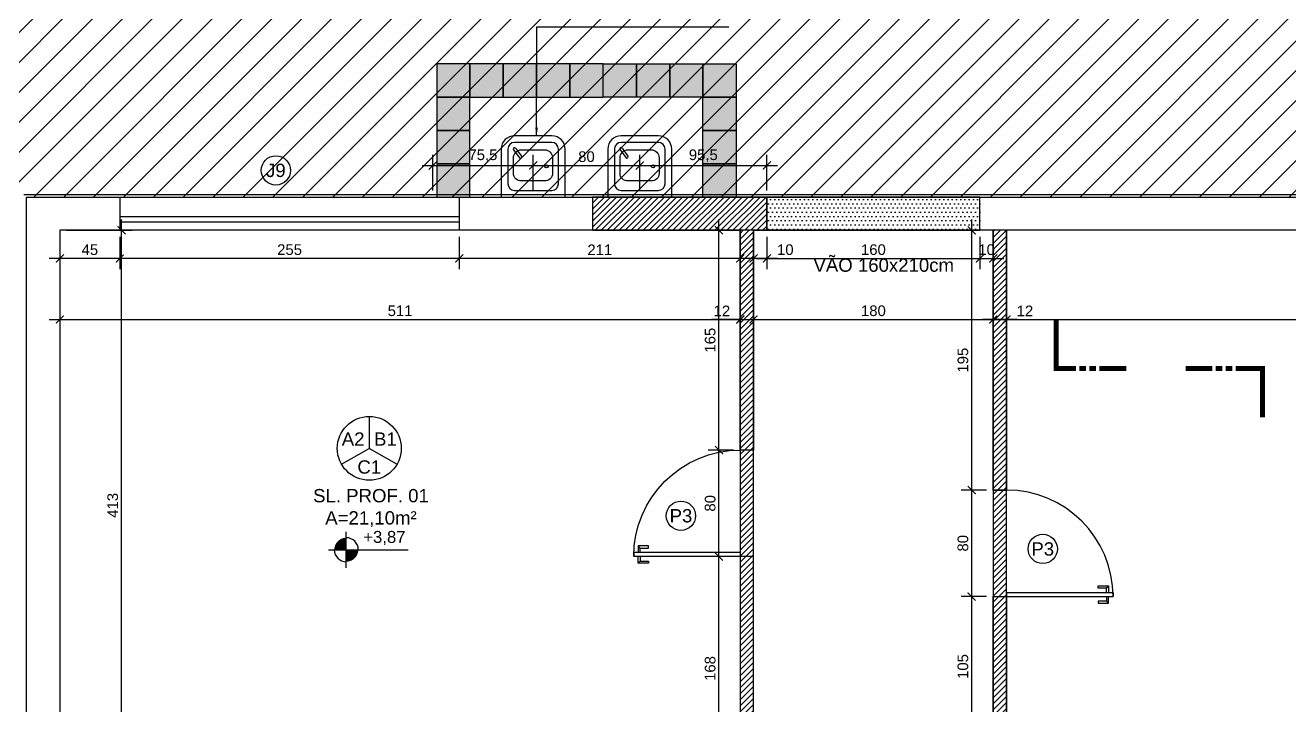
# Model space of a CAD drawing. Header units: millimetres. Extents: x 271 to 8721, y -7686 to -4716.
# Drawn here: x 5244 to 6194, y -5711 to -5200 of the extents above; entities that cross this region are included whole.
import ezdxf
from ezdxf.enums import TextEntityAlignment as Align

# ---------------------------------------------------------------- set-up
doc = ezdxf.new("R2010")
doc.units = ezdxf.units.MM
doc.linetypes.add('ACAD_ISO03W100', pattern=[30, 12, -18])
for name, color, linetype in [('construir', 10, 'Continuous'), ('CONSTRUIR - CARTONADO', 161, 'Continuous'), ('COTA', 8, 'Continuous'), ('demolir', 40, 'ACAD_ISO03W100'), ('Esquadrias', 4, 'Continuous'), ('GUARDA-CORPO - CORRIMÃO', 7, 'Continuous'), ('LAYOUT FIXO', 7, 'Continuous'), ('LEGENDA', 7, 'Continuous'), ('PAREDE', 5, 'Continuous'), ('PISO', 3, 'Continuous'), ('PISO02', 8, 'Continuous'), ('PODOTÁTIL INTERNO', 142, 'Continuous'), ('SOLEIRA', 8, 'Continuous'), ('Texto', 7, 'Continuous')]:
    doc.layers.add(name, color=color, linetype=linetype)
doc.styles.add('ARIAL', font='Arial.ttf')
doc.dimstyles.new('COTA 50', dxfattribs={"dimscale": 0.5, "dimtxt": 16, "dimasz": 12, "dimexe": 16, "dimexo": 10, "dimgap": 5, "dimtad": 1, "dimrnd": 0.5, "dimtxsty": 'ARIAL', "dimblk": 'ARCHTICK', "dimcen": 2.5, "dimdle": 16, "dimclrd": 8, "dimclre": 8, "dimclrt": 7, "dimadec": 0, "dimazin": 0, "dimtfac": 1, "dimtmove": 1, "dimatfit": 3, "dimfxl": 1, "dimarcsym": 0})
pattern_1 = [(45, (4705.7136, -6104.0926), (-2.245064, 2.245064), [])]

# ---------------------------------------------------------------- blocks, each defined once
blk = doc.blocks.new('PORTA 80')
for p, q in [((-6.43, 75.17), (-7.99, 76.65)), ((-3, 0), (-3, 80)), ((-3, 80), (0, 80)), ((0, 0), (0, 80)), ((3.43, 75.17), (5, 76.65)), ((-3, 0), (0, 0))]:
    blk.add_line(p, q)
for points in [[(-3, 75.17), (-6.43, 75.17), (-6.43, 68.82), (-7.99, 68.82), (-7.99, 76.65), (-3, 76.65)], [(0, 75.17), (3.43, 75.17), (3.43, 68.82), (5, 68.82), (5, 76.65), (0, 76.65)]]:
    blk.add_lwpolyline(points)
at = {"color": 8}
blk.add_arc((0, 0), 80, 90, 180, dxfattribs=at)
blk = doc.blocks.new('_ArchTick')
at = {"layer": 'Texto', "color": 0, "const_width": 0.15}
blk.add_lwpolyline([(-0.5, -0.5), (0.5, 0.5)], dxfattribs=at)
blk = doc.blocks.new('*D54')
at = {"layer": 'COTA', "color": 8, "lineweight": -2, "transparency": 16777216}
for p, q in [((5270.21, -5359.09), (5270.21, -5429.11)), ((5781.21, -5359.09), (5781.21, -5429.11)), ((5262.21, -5421.11), (5789.21, -5421.11))]:
    blk.add_line(p, q, dxfattribs=at)
at = {"layer": 'Defpoints', "color": 0, "lineweight": -3, "transparency": 16777216}
for p in [(5270.21, -5354.09), (5781.21, -5354.09), (5781.21, -5421.11)]:
    blk.add_point(p, dxfattribs=at)
at = {"layer": 'COTA', "color": 8, "lineweight": -2, "transparency": 16777216, "xscale": 6, "yscale": 6, "zscale": 6, "rotation": 180}
blk.add_blockref('_ArchTick', (5270.21, -5421.11), dxfattribs=at)
at = {"layer": 'COTA', "color": 8, "lineweight": -2, "transparency": 16777216, "xscale": 6, "yscale": 6, "zscale": 6}
blk.add_blockref('_ArchTick', (5781.21, -5421.11), dxfattribs=at)
at = {"layer": 'COTA', "color": 7, "lineweight": -2, "transparency": 16777216, "insert": (5525.71, -5414.53), "char_height": 8, "attachment_point": 5, "style": 'ARIAL'}
blk.add_mtext('511', dxfattribs=at)
blk = doc.blocks.new('*D55')
at = {"layer": 'COTA', "color": 8, "lineweight": -2, "transparency": 16777216}
for p, q in [((5781.21, -5359.09), (5781.21, -5429.11)), ((5791.21, -5359.09), (5791.21, -5429.11)), ((5781.21, -5421.11), (5759.59, -5421.11)), ((5773.21, -5421.11), (5799.21, -5421.11))]:
    blk.add_line(p, q, dxfattribs=at)
at = {"layer": 'Defpoints', "color": 0, "lineweight": -3, "transparency": 16777216}
for p in [(5781.21, -5354.09), (5791.21, -5354.09), (5791.21, -5421.11)]:
    blk.add_point(p, dxfattribs=at)
at = {"layer": 'COTA', "color": 8, "lineweight": -2, "transparency": 16777216, "xscale": 6, "yscale": 6, "zscale": 6, "rotation": 180}
blk.add_blockref('_ArchTick', (5781.21, -5421.11), dxfattribs=at)
at = {"layer": 'COTA', "color": 8, "lineweight": -2, "transparency": 16777216, "xscale": 6, "yscale": 6, "zscale": 6}
blk.add_blockref('_ArchTick', (5791.21, -5421.11), dxfattribs=at)
at = {"layer": 'COTA', "color": 7, "lineweight": -2, "transparency": 16777216, "insert": (5767.4, -5414.6), "char_height": 8, "attachment_point": 5, "style": 'ARIAL'}
blk.add_mtext('12', dxfattribs=at)
blk = doc.blocks.new('*D56')
at = {"layer": 'COTA', "color": 8, "lineweight": -2, "transparency": 16777216}
for p, q in [((5791.21, -5359.09), (5791.21, -5429.11)), ((5971.21, -5359.09), (5971.21, -5429.11)), ((5783.21, -5421.11), (5979.21, -5421.11))]:
    blk.add_line(p, q, dxfattribs=at)
at = {"layer": 'Defpoints', "color": 0, "lineweight": -3, "transparency": 16777216}
for p in [(5791.21, -5354.09), (5971.21, -5354.09), (5971.21, -5421.11)]:
    blk.add_point(p, dxfattribs=at)
at = {"layer": 'COTA', "color": 8, "lineweight": -2, "transparency": 16777216, "xscale": 6, "yscale": 6, "zscale": 6, "rotation": 180}
blk.add_blockref('_ArchTick', (5791.21, -5421.11), dxfattribs=at)
at = {"layer": 'COTA', "color": 8, "lineweight": -2, "transparency": 16777216, "xscale": 6, "yscale": 6, "zscale": 6}
blk.add_blockref('_ArchTick', (5971.21, -5421.11), dxfattribs=at)
at = {"layer": 'COTA', "color": 7, "lineweight": -2, "transparency": 16777216, "insert": (5881.21, -5414.53), "char_height": 8, "attachment_point": 5, "style": 'ARIAL'}
blk.add_mtext('180', dxfattribs=at)
blk = doc.blocks.new('*D57')
at = {"layer": 'COTA', "color": 8, "lineweight": -2, "transparency": 16777216}
for p, q in [((5981.21, -5359.09), (5981.21, -5429.11)), ((7031.21, -5359.09), (7031.21, -5429.11)), ((5973.21, -5421.11), (7039.21, -5421.11))]:
    blk.add_line(p, q, dxfattribs=at)
at = {"layer": 'Defpoints', "color": 0, "lineweight": -3, "transparency": 16777216}
for p in [(5981.21, -5354.09), (7031.21, -5354.09), (7031.21, -5421.11)]:
    blk.add_point(p, dxfattribs=at)
at = {"layer": 'COTA', "color": 8, "lineweight": -2, "transparency": 16777216, "xscale": 6, "yscale": 6, "zscale": 6, "rotation": 180}
blk.add_blockref('_ArchTick', (5981.21, -5421.11), dxfattribs=at)
at = {"layer": 'COTA', "color": 8, "lineweight": -2, "transparency": 16777216, "xscale": 6, "yscale": 6, "zscale": 6}
blk.add_blockref('_ArchTick', (7031.21, -5421.11), dxfattribs=at)
at = {"layer": 'COTA', "color": 7, "lineweight": -2, "transparency": 16777216, "insert": (6506.21, -5414.53), "char_height": 8, "attachment_point": 5, "style": 'ARIAL'}
blk.add_mtext('1050', dxfattribs=at)
blk = doc.blocks.new('*D58')
at = {"layer": 'COTA', "color": 8, "lineweight": -2, "transparency": 16777216}
for p, q in [((5791.21, -5359.09), (5791.21, -5429.11)), ((5971.21, -5359.09), (5971.21, -5429.11)), ((5783.21, -5421.11), (5979.21, -5421.11))]:
    blk.add_line(p, q, dxfattribs=at)
at = {"layer": 'Defpoints', "color": 0, "lineweight": -3, "transparency": 16777216}
for p in [(5791.21, -5354.09), (5971.21, -5354.09), (5971.21, -5421.11)]:
    blk.add_point(p, dxfattribs=at)
at = {"layer": 'COTA', "color": 8, "lineweight": -2, "transparency": 16777216, "xscale": 6, "yscale": 6, "zscale": 6, "rotation": 180}
blk.add_blockref('_ArchTick', (5791.21, -5421.11), dxfattribs=at)
at = {"layer": 'COTA', "color": 8, "lineweight": -2, "transparency": 16777216, "xscale": 6, "yscale": 6, "zscale": 6}
blk.add_blockref('_ArchTick', (5971.21, -5421.11), dxfattribs=at)
at = {"layer": 'COTA', "color": 7, "lineweight": -2, "transparency": 16777216, "insert": (5881.21, -5414.53), "char_height": 8, "attachment_point": 5, "style": 'ARIAL'}
blk.add_mtext('180', dxfattribs=at)
blk = doc.blocks.new('IND.ESQ.')
at = {"layer": 'Texto'}
blk.add_circle((0, 0), 5.5, dxfattribs=at)
at = {"layer": 'Texto', "style": 'ARIAL'}
blk.add_attdef('PP', text='', height=5, dxfattribs=at).set_placement((0, 0), align=Align.MIDDLE_CENTER)
blk = doc.blocks.new('A$C1DFB60F3')
at = {"layer": 'Texto', "color": 0, "linetype": 'ByBlock'}
for p, q in [((0, -13.5), (0, 13.5)), ((-13.5, 0), (46.5, 0))]:
    blk.add_line(p, q, dxfattribs=at)
at = {"layer": 'Texto', "color": 0, "linetype": 'ByBlock', "const_width": 9}
for points in [[(-4.5, 0, -0.414214), (0, 4.5, -0.618034)], [(0, -4.5, 0.414214), (4.5, 0, 0.618034)]]:
    blk.add_lwpolyline(points, format="xyb", dxfattribs=at)
at = {"layer": 'Texto', "color": 0, "linetype": 'ByBlock'}
for start, end in [(0, 90), (180, 270)]:
    blk.add_arc((0, 0), 9, start, end, dxfattribs=at)
at = {"layer": 'Texto', "color": 0, "linetype": 'ByBlock', "style": 'ARIAL'}
blk.add_attdef('0,00', (12.7, 5.1), '', height=9, dxfattribs=at)
blk = doc.blocks.new('PIZZA')
at = {"layer": 'Texto'}
for points in [[(0, 12), (0, 0)], [(-10.39, -6), (0, 0)], [(10.39, -6), (0, 0)]]:
    blk.add_lwpolyline(points, dxfattribs=at)
blk.add_circle((0, 0), 12, dxfattribs=at)
at = {"layer": 'Texto', "style": 'ARIAL'}
for tag, p in [('A1', (-6.06, 3.5)), ('B1', (6.06, 3.5)), ('C1', (0, -7))]:
    blk.add_attdef(tag, text='', height=5, dxfattribs=at).set_placement(p, align=Align.MIDDLE_CENTER)
blk = doc.blocks.new('*D146')
at = {"layer": 'COTA', "color": 8, "lineweight": -2, "transparency": 16777216}
for p, q in [((5955.04, -5742.09), (5955.04, -5621.09)), ((5966.21, -5629.09), (5947.04, -5629.09)), ((5966.21, -5734.09), (5947.04, -5734.09))]:
    blk.add_line(p, q, dxfattribs=at)
at = {"layer": 'Defpoints', "color": 0, "lineweight": -3, "transparency": 16777216}
for p in [(5955.04, -5629.09), (5971.21, -5629.09), (5971.21, -5734.09)]:
    blk.add_point(p, dxfattribs=at)
at = {"layer": 'COTA', "color": 8, "lineweight": -2, "transparency": 16777216, "xscale": 6, "yscale": 6, "zscale": 6}
for p, rotation in [((5955.04, -5629.09), 90), ((5955.04, -5734.09), 270)]:
    blk.add_blockref('_ArchTick', p, dxfattribs=dict(at, rotation=rotation))
at = {"layer": 'COTA', "color": 7, "lineweight": -2, "transparency": 16777216, "insert": (5948.46, -5681.59), "char_height": 8, "attachment_point": 5, "rotation": 90, "style": 'ARIAL'}
blk.add_mtext('105', dxfattribs=at)
blk = doc.blocks.new('*D147')
at = {"layer": 'COTA', "color": 8, "lineweight": -2, "transparency": 16777216}
for p, q in [((5955.04, -5637.09), (5955.04, -5541.09)), ((5966.21, -5549.09), (5947.04, -5549.09)), ((5966.21, -5629.09), (5947.04, -5629.09))]:
    blk.add_line(p, q, dxfattribs=at)
at = {"layer": 'Defpoints', "color": 0, "lineweight": -3, "transparency": 16777216}
for p in [(5955.04, -5549.09), (5971.21, -5549.09), (5971.21, -5629.09)]:
    blk.add_point(p, dxfattribs=at)
at = {"layer": 'COTA', "color": 8, "lineweight": -2, "transparency": 16777216, "xscale": 6, "yscale": 6, "zscale": 6}
for p, rotation in [((5955.04, -5549.09), 90), ((5955.04, -5629.09), 270)]:
    blk.add_blockref('_ArchTick', p, dxfattribs=dict(at, rotation=rotation))
at = {"layer": 'COTA', "color": 7, "lineweight": -2, "transparency": 16777216, "insert": (5948.46, -5589.09), "char_height": 8, "attachment_point": 5, "rotation": 90, "style": 'ARIAL'}
blk.add_mtext('80', dxfattribs=at)
blk = doc.blocks.new('*D148')
at = {"layer": 'COTA', "color": 8, "lineweight": -2, "transparency": 16777216}
for p, q in [((5955.04, -5557.09), (5955.04, -5346.09)), ((5966.21, -5354.09), (5947.04, -5354.09)), ((5966.21, -5549.09), (5947.04, -5549.09))]:
    blk.add_line(p, q, dxfattribs=at)
at = {"layer": 'Defpoints', "color": 0, "lineweight": -3, "transparency": 16777216}
for p in [(5955.04, -5354.09), (5971.21, -5354.09), (5971.21, -5549.09)]:
    blk.add_point(p, dxfattribs=at)
at = {"layer": 'COTA', "color": 8, "lineweight": -2, "transparency": 16777216, "xscale": 6, "yscale": 6, "zscale": 6}
for p, rotation in [((5955.04, -5354.09), 90), ((5955.04, -5549.09), 270)]:
    blk.add_blockref('_ArchTick', p, dxfattribs=dict(at, rotation=rotation))
at = {"layer": 'COTA', "color": 7, "lineweight": -2, "transparency": 16777216, "insert": (5948.46, -5451.59), "char_height": 8, "attachment_point": 5, "rotation": 90, "style": 'ARIAL'}
blk.add_mtext('195', dxfattribs=at)
blk = doc.blocks.new('*D152')
at = {"layer": 'COTA', "color": 8, "lineweight": -2, "transparency": 16777216}
for p, q in [((5791.21, -5359.09), (5791.21, -5383.24)), ((5801.21, -5359.09), (5801.21, -5383.24)), ((5809.21, -5375.24), (5783.21, -5375.24)), ((5801.21, -5375.24), (5822.89, -5375.24))]:
    blk.add_line(p, q, dxfattribs=at)
at = {"layer": 'Defpoints', "color": 0, "lineweight": -3, "transparency": 16777216}
for p in [(5791.21, -5354.09), (5801.21, -5354.09), (5791.21, -5375.24)]:
    blk.add_point(p, dxfattribs=at)
at = {"layer": 'COTA', "color": 8, "lineweight": -2, "transparency": 16777216, "xscale": 6, "yscale": 6, "zscale": 6, "rotation": 180}
blk.add_blockref('_ArchTick', (5791.21, -5375.24), dxfattribs=at)
at = {"layer": 'COTA', "color": 8, "lineweight": -2, "transparency": 16777216, "xscale": 6, "yscale": 6, "zscale": 6}
blk.add_blockref('_ArchTick', (5801.21, -5375.24), dxfattribs=at)
at = {"layer": 'COTA', "color": 7, "lineweight": -2, "transparency": 16777216, "insert": (5815.05, -5368.66), "char_height": 8, "attachment_point": 5, "style": 'ARIAL'}
blk.add_mtext('10', dxfattribs=at)
blk = doc.blocks.new('*D153')
at = {"layer": 'COTA', "color": 8, "lineweight": -2, "transparency": 16777216}
for p, q in [((5570.21, -5359.09), (5570.21, -5383.24)), ((5781.21, -5359.09), (5781.21, -5383.24)), ((5789.21, -5375.24), (5562.21, -5375.24))]:
    blk.add_line(p, q, dxfattribs=at)
at = {"layer": 'Defpoints', "color": 0, "lineweight": -3, "transparency": 16777216}
for p in [(5570.21, -5354.09), (5781.21, -5354.09), (5570.21, -5375.24)]:
    blk.add_point(p, dxfattribs=at)
at = {"layer": 'COTA', "color": 8, "lineweight": -2, "transparency": 16777216, "xscale": 6, "yscale": 6, "zscale": 6, "rotation": 180}
blk.add_blockref('_ArchTick', (5570.21, -5375.24), dxfattribs=at)
at = {"layer": 'COTA', "color": 8, "lineweight": -2, "transparency": 16777216, "xscale": 6, "yscale": 6, "zscale": 6}
blk.add_blockref('_ArchTick', (5781.21, -5375.24), dxfattribs=at)
at = {"layer": 'COTA', "color": 7, "lineweight": -2, "transparency": 16777216, "insert": (5675.71, -5368.73), "char_height": 8, "attachment_point": 5, "style": 'ARIAL'}
blk.add_mtext('211', dxfattribs=at)
blk = doc.blocks.new('*D154')
at = {"layer": 'COTA', "color": 8, "lineweight": -2, "transparency": 16777216}
for p, q in [((5315.21, -5359.09), (5315.21, -5383.24)), ((5570.21, -5359.09), (5570.21, -5383.24)), ((5578.21, -5375.24), (5307.21, -5375.24))]:
    blk.add_line(p, q, dxfattribs=at)
at = {"layer": 'Defpoints', "color": 0, "lineweight": -3, "transparency": 16777216}
for p in [(5315.21, -5354.09), (5570.21, -5354.09), (5315.21, -5375.24)]:
    blk.add_point(p, dxfattribs=at)
at = {"layer": 'COTA', "color": 8, "lineweight": -2, "transparency": 16777216, "xscale": 6, "yscale": 6, "zscale": 6, "rotation": 180}
blk.add_blockref('_ArchTick', (5315.21, -5375.24), dxfattribs=at)
at = {"layer": 'COTA', "color": 8, "lineweight": -2, "transparency": 16777216, "xscale": 6, "yscale": 6, "zscale": 6}
blk.add_blockref('_ArchTick', (5570.21, -5375.24), dxfattribs=at)
at = {"layer": 'COTA', "color": 7, "lineweight": -2, "transparency": 16777216, "insert": (5442.71, -5368.66), "char_height": 8, "attachment_point": 5, "style": 'ARIAL'}
blk.add_mtext('255', dxfattribs=at)
blk = doc.blocks.new('*D155')
at = {"layer": 'COTA', "color": 8, "lineweight": -2, "transparency": 16777216}
for p, q in [((5270.21, -5359.09), (5270.21, -5383.24)), ((5315.21, -5359.09), (5315.21, -5383.24)), ((5323.21, -5375.24), (5262.21, -5375.24))]:
    blk.add_line(p, q, dxfattribs=at)
at = {"layer": 'Defpoints', "color": 0, "lineweight": -3, "transparency": 16777216}
for p in [(5270.21, -5354.09), (5315.21, -5354.09), (5270.21, -5375.24)]:
    blk.add_point(p, dxfattribs=at)
at = {"layer": 'COTA', "color": 8, "lineweight": -2, "transparency": 16777216, "xscale": 6, "yscale": 6, "zscale": 6, "rotation": 180}
blk.add_blockref('_ArchTick', (5270.21, -5375.24), dxfattribs=at)
at = {"layer": 'COTA', "color": 8, "lineweight": -2, "transparency": 16777216, "xscale": 6, "yscale": 6, "zscale": 6}
blk.add_blockref('_ArchTick', (5315.21, -5375.24), dxfattribs=at)
at = {"layer": 'COTA', "color": 7, "lineweight": -2, "transparency": 16777216, "insert": (5292.71, -5368.67), "char_height": 8, "attachment_point": 5, "style": 'ARIAL'}
blk.add_mtext('45', dxfattribs=at)
blk = doc.blocks.new('*D194')
at = {"layer": 'COTA', "color": 8, "lineweight": -2, "transparency": 16777216}
for p, q in [((5981.21, -5399.1), (5981.21, -5429.11)), ((5971.21, -5416.11), (5971.21, -5413.11)), ((5989.21, -5421.11), (5963.21, -5421.11)), ((5981.21, -5421.11), (6002.84, -5421.11))]:
    blk.add_line(p, q, dxfattribs=at)
at = {"layer": 'Defpoints', "color": 0, "lineweight": -3, "transparency": 16777216}
for p in [(5981.21, -5394.1), (5971.21, -5421.11), (5971.21, -5421.11)]:
    blk.add_point(p, dxfattribs=at)
at = {"layer": 'COTA', "color": 8, "lineweight": -2, "transparency": 16777216, "xscale": 6, "yscale": 6, "zscale": 6, "rotation": 180}
blk.add_blockref('_ArchTick', (5971.21, -5421.11), dxfattribs=at)
at = {"layer": 'COTA', "color": 8, "lineweight": -2, "transparency": 16777216, "xscale": 6, "yscale": 6, "zscale": 6}
blk.add_blockref('_ArchTick', (5981.21, -5421.11), dxfattribs=at)
at = {"layer": 'COTA', "color": 7, "lineweight": -2, "transparency": 16777216, "insert": (5995.03, -5414.6), "char_height": 8, "attachment_point": 5, "style": 'ARIAL'}
blk.add_mtext('12', dxfattribs=at)
blk = doc.blocks.new('*D195')
at = {"layer": 'COTA', "color": 8, "lineweight": -2, "transparency": 16777216}
for p, q in [((5801.21, -5359.09), (5801.21, -5383.24)), ((5961.21, -5359.09), (5961.21, -5383.24)), ((5793.21, -5375.24), (5969.21, -5375.24))]:
    blk.add_line(p, q, dxfattribs=at)
at = {"layer": 'Defpoints', "color": 0, "lineweight": -3, "transparency": 16777216}
for p in [(5801.21, -5354.09), (5961.21, -5354.09), (5961.21, -5375.24)]:
    blk.add_point(p, dxfattribs=at)
at = {"layer": 'COTA', "color": 8, "lineweight": -2, "transparency": 16777216, "xscale": 6, "yscale": 6, "zscale": 6, "rotation": 180}
blk.add_blockref('_ArchTick', (5801.21, -5375.24), dxfattribs=at)
at = {"layer": 'COTA', "color": 8, "lineweight": -2, "transparency": 16777216, "xscale": 6, "yscale": 6, "zscale": 6}
blk.add_blockref('_ArchTick', (5961.21, -5375.24), dxfattribs=at)
at = {"layer": 'COTA', "color": 7, "lineweight": -2, "transparency": 16777216, "insert": (5881.21, -5368.66), "char_height": 8, "attachment_point": 5, "style": 'ARIAL'}
blk.add_mtext('160', dxfattribs=at)
blk = doc.blocks.new('*D196')
at = {"layer": 'COTA', "color": 8, "lineweight": -2, "transparency": 16777216}
for p, q in [((5961.21, -5359.09), (5961.21, -5383.24)), ((5971.21, -5359.09), (5971.21, -5383.24)), ((5953.21, -5375.24), (5979.21, -5375.24))]:
    blk.add_line(p, q, dxfattribs=at)
at = {"layer": 'Defpoints', "color": 0, "lineweight": -3, "transparency": 16777216}
for p in [(5961.21, -5354.09), (5971.21, -5354.09), (5971.21, -5375.24)]:
    blk.add_point(p, dxfattribs=at)
at = {"layer": 'COTA', "color": 8, "lineweight": -2, "transparency": 16777216, "xscale": 6, "yscale": 6, "zscale": 6, "rotation": 180}
blk.add_blockref('_ArchTick', (5961.21, -5375.24), dxfattribs=at)
at = {"layer": 'COTA', "color": 8, "lineweight": -2, "transparency": 16777216, "xscale": 6, "yscale": 6, "zscale": 6}
blk.add_blockref('_ArchTick', (5971.21, -5375.24), dxfattribs=at)
at = {"layer": 'COTA', "color": 7, "lineweight": -2, "transparency": 16777216, "insert": (5966.21, -5368.66), "char_height": 8, "attachment_point": 5, "style": 'ARIAL'}
blk.add_mtext('10', dxfattribs=at)
blk = doc.blocks.new('*D225')
at = {"layer": 'COTA', "color": 8, "lineweight": -2, "transparency": 16777216}
for p, q in [((5316.49, -5775.09), (5316.49, -5346.09)), ((5275.21, -5354.09), (5324.49, -5354.09)), ((5275.21, -5767.09), (5324.49, -5767.09))]:
    blk.add_line(p, q, dxfattribs=at)
at = {"layer": 'Defpoints', "color": 0, "lineweight": -3, "transparency": 16777216}
for p in [(5270.21, -5354.09), (5316.49, -5354.09), (5270.21, -5767.09)]:
    blk.add_point(p, dxfattribs=at)
at = {"layer": 'COTA', "color": 8, "lineweight": -2, "transparency": 16777216, "xscale": 6, "yscale": 6, "zscale": 6}
for p, rotation in [((5316.49, -5354.09), 90), ((5316.49, -5767.09), 270)]:
    blk.add_blockref('_ArchTick', p, dxfattribs=dict(at, rotation=rotation))
at = {"layer": 'COTA', "color": 7, "lineweight": -2, "transparency": 16777216, "insert": (5309.91, -5560.59), "char_height": 8, "attachment_point": 5, "rotation": 90, "style": 'ARIAL'}
blk.add_mtext('413', dxfattribs=at)
blk = doc.blocks.new('*D237')
at = {"layer": 'COTA', "color": 8, "lineweight": -2, "transparency": 16777216}
for p, q in [((5765.21, -5775.09), (5765.21, -5591.09)), ((5776.21, -5599.09), (5757.21, -5599.09)), ((5776.21, -5767.09), (5757.21, -5767.09))]:
    blk.add_line(p, q, dxfattribs=at)
at = {"layer": 'Defpoints', "color": 0, "lineweight": -3, "transparency": 16777216}
for p in [(5765.21, -5599.09), (5781.21, -5599.09), (5781.21, -5767.09)]:
    blk.add_point(p, dxfattribs=at)
at = {"layer": 'COTA', "color": 8, "lineweight": -2, "transparency": 16777216, "xscale": 6, "yscale": 6, "zscale": 6}
for p, rotation in [((5765.21, -5599.09), 90), ((5765.21, -5767.09), 270)]:
    blk.add_blockref('_ArchTick', p, dxfattribs=dict(at, rotation=rotation))
at = {"layer": 'COTA', "color": 7, "lineweight": -2, "transparency": 16777216, "insert": (5758.62, -5683.09), "char_height": 8, "attachment_point": 5, "rotation": 90, "style": 'ARIAL'}
blk.add_mtext('168', dxfattribs=at)
blk = doc.blocks.new('*D238')
at = {"layer": 'COTA', "color": 8, "lineweight": -2, "transparency": 16777216}
for p, q in [((5765.21, -5607.09), (5765.21, -5511.09)), ((5776.21, -5519.09), (5757.21, -5519.09)), ((5776.21, -5599.09), (5757.21, -5599.09))]:
    blk.add_line(p, q, dxfattribs=at)
at = {"layer": 'Defpoints', "color": 0, "lineweight": -3, "transparency": 16777216}
for p in [(5765.21, -5519.09), (5781.21, -5519.09), (5781.21, -5599.09)]:
    blk.add_point(p, dxfattribs=at)
at = {"layer": 'COTA', "color": 8, "lineweight": -2, "transparency": 16777216, "xscale": 6, "yscale": 6, "zscale": 6}
for p, rotation in [((5765.21, -5519.09), 90), ((5765.21, -5599.09), 270)]:
    blk.add_blockref('_ArchTick', p, dxfattribs=dict(at, rotation=rotation))
at = {"layer": 'COTA', "color": 7, "lineweight": -2, "transparency": 16777216, "insert": (5758.62, -5559.09), "char_height": 8, "attachment_point": 5, "rotation": 90, "style": 'ARIAL'}
blk.add_mtext('80', dxfattribs=at)
blk = doc.blocks.new('*D239')
at = {"layer": 'COTA', "color": 8, "lineweight": -2, "transparency": 16777216}
for p, q in [((5765.21, -5527.09), (5765.21, -5346.09)), ((5776.21, -5354.09), (5757.21, -5354.09)), ((5776.21, -5519.09), (5757.21, -5519.09))]:
    blk.add_line(p, q, dxfattribs=at)
at = {"layer": 'Defpoints', "color": 0, "lineweight": -3, "transparency": 16777216}
for p in [(5765.21, -5354.09), (5781.21, -5354.09), (5781.21, -5519.09)]:
    blk.add_point(p, dxfattribs=at)
at = {"layer": 'COTA', "color": 8, "lineweight": -2, "transparency": 16777216, "xscale": 6, "yscale": 6, "zscale": 6}
for p, rotation in [((5765.21, -5354.09), 90), ((5765.21, -5519.09), 270)]:
    blk.add_blockref('_ArchTick', p, dxfattribs=dict(at, rotation=rotation))
at = {"layer": 'COTA', "color": 7, "lineweight": -2, "transparency": 16777216, "insert": (5758.62, -5436.59), "char_height": 8, "attachment_point": 5, "rotation": 90, "style": 'ARIAL'}
blk.add_mtext('165', dxfattribs=at)
blk = doc.blocks.new('GW_PLANTA NIVEL 8-00$0$BEBEDOURO1_PL')
for p, q in [((0.132, 0.46), (-0.148, 0.46)), ((0.132, 0.41), (-0.148, 0.41)), ((-0.248, 0.36), (-0.248, 0)), ((-0.198, 0.36), (-0.198, 0.1)), ((-0.156, 0.354), (-0.1124, 0.2955)), ((-0.1399, 0.366), (-0.0963, 0.3074)), ((0.182, 0.1), (0.182, 0.36)), ((0.232, 0), (0.232, 0.36)), ((-0.148, 0.05), (0.132, 0.05)), ((-0.248, 0), (0.232, 0))]:
    blk.add_line(p, q)
blk.add_lwpolyline([(0.0773, 0.1208), (-0.0959, 0.1208, -0.427329), (-0.1562, 0.1774), (-0.1562, 0.2942, -0.414214), (-0.0962, 0.3542), (0.0775, 0.3542, -0.414214), (0.1375, 0.2942), (0.1375, 0.1774, -0.427329)], format="xyb", close=True)
blk.add_circle((0.092, 0.23), 0.0119)
for centre, radius, start, end in [((-0.148, 0.36), 0.1, 90, 180), ((-0.148, 0.36), 0.05, 90, 180), ((0.132, 0.36), 0.1, 0, 90), ((0.132, 0.36), 0.05, 0, 90), ((-0.148, 0.36), 0.01, 36.67478, 216.67478), ((-0.1044, 0.3014), 0.01, 216.67478, 36.67478), ((-0.148, 0.1), 0.05, 180, 270), ((0.132, 0.1), 0.05, 270, 0)]:
    blk.add_arc(centre, radius, start, end)
blk = doc.blocks.new('*D242')
at = {"layer": 'COTA', "color": 8, "lineweight": -2, "transparency": 16777216}
for p, q in [((5550.21, -5324.09), (5550.21, -5297.42)), ((5625.71, -5324.09), (5625.71, -5297.42)), ((5542.21, -5305.42), (5633.71, -5305.42))]:
    blk.add_line(p, q, dxfattribs=at)
at = {"layer": 'Defpoints', "color": 0, "lineweight": -3, "transparency": 16777216}
for p in [(5625.71, -5305.42), (5550.21, -5329.09), (5625.71, -5329.09)]:
    blk.add_point(p, dxfattribs=at)
at = {"layer": 'COTA', "color": 8, "lineweight": -2, "transparency": 16777216, "xscale": 6, "yscale": 6, "zscale": 6, "rotation": 180}
blk.add_blockref('_ArchTick', (5550.21, -5305.42), dxfattribs=at)
at = {"layer": 'COTA', "color": 8, "lineweight": -2, "transparency": 16777216, "xscale": 6, "yscale": 6, "zscale": 6}
blk.add_blockref('_ArchTick', (5625.71, -5305.42), dxfattribs=at)
at = {"layer": 'COTA', "color": 7, "lineweight": -2, "transparency": 16777216, "insert": (5587.96, -5298.13), "char_height": 8, "attachment_point": 5, "style": 'ARIAL'}
blk.add_mtext('75,5', dxfattribs=at)
blk = doc.blocks.new('*D243')
at = {"layer": 'COTA', "color": 8, "lineweight": -2, "transparency": 16777216}
for p, q in [((5625.71, -5324.09), (5625.71, -5297.42)), ((5705.71, -5324.09), (5705.71, -5297.42)), ((5617.71, -5305.42), (5713.71, -5305.42))]:
    blk.add_line(p, q, dxfattribs=at)
at = {"layer": 'Defpoints', "color": 0, "lineweight": -3, "transparency": 16777216}
for p in [(5705.71, -5305.42), (5625.71, -5329.09), (5705.71, -5329.09)]:
    blk.add_point(p, dxfattribs=at)
at = {"layer": 'COTA', "color": 8, "lineweight": -2, "transparency": 16777216, "xscale": 6, "yscale": 6, "zscale": 6, "rotation": 180}
blk.add_blockref('_ArchTick', (5625.71, -5305.42), dxfattribs=at)
at = {"layer": 'COTA', "color": 8, "lineweight": -2, "transparency": 16777216, "xscale": 6, "yscale": 6, "zscale": 6}
blk.add_blockref('_ArchTick', (5705.71, -5305.42), dxfattribs=at)
at = {"layer": 'COTA', "color": 7, "lineweight": -2, "transparency": 16777216, "insert": (5665.71, -5298.84), "char_height": 8, "attachment_point": 5, "style": 'ARIAL'}
blk.add_mtext('80', dxfattribs=at)
blk = doc.blocks.new('*D244')
at = {"layer": 'COTA', "color": 8, "lineweight": -2, "transparency": 16777216}
for p, q in [((5705.71, -5324.09), (5705.71, -5297.42)), ((5801.21, -5324.09), (5801.21, -5297.42)), ((5697.71, -5305.42), (5809.21, -5305.42))]:
    blk.add_line(p, q, dxfattribs=at)
at = {"layer": 'Defpoints', "color": 0, "lineweight": -3, "transparency": 16777216}
for p in [(5801.21, -5305.42), (5705.71, -5329.09), (5801.21, -5329.09)]:
    blk.add_point(p, dxfattribs=at)
at = {"layer": 'COTA', "color": 8, "lineweight": -2, "transparency": 16777216, "xscale": 6, "yscale": 6, "zscale": 6, "rotation": 180}
blk.add_blockref('_ArchTick', (5705.71, -5305.42), dxfattribs=at)
at = {"layer": 'COTA', "color": 8, "lineweight": -2, "transparency": 16777216, "xscale": 6, "yscale": 6, "zscale": 6}
blk.add_blockref('_ArchTick', (5801.21, -5305.42), dxfattribs=at)
at = {"layer": 'COTA', "color": 7, "lineweight": -2, "transparency": 16777216, "insert": (5753.46, -5298.12), "char_height": 8, "attachment_point": 5, "style": 'ARIAL'}
blk.add_mtext('95,5', dxfattribs=at)

msp = doc.modelspace()

# ---------------------------------------------------------------- hatches: boundary and pattern name
at = {"layer": 'construir'}
h = msp.add_hatch(dxfattribs=at)
h.set_pattern_fill('ANSI31', color=256, scale=5, angle=180, style=0)
h.set_pattern_definition([(-135, (30607.291, 19309.159), (11.22532, -11.22532), [])])
h.paths.add_polyline_path([(1758.214, -5094.093), (1758.214, -4919.093), (633.214, -4919.093), (633.214, -5329.093), (6731.214, -5329.093), (6731.214, -5339.093), (7056.214, -5339.093), (7056.214, -5094.093), (5665.714, -5094.093), (5665.714, -4864.093), (4380.714, -4864.093), (4380.714, -5094.093)])
h = msp.add_hatch(dxfattribs=at)
h.set_pattern_fill('ANSI31', color=256, style=0)
h.set_pattern_definition([(45, (7031.2136, -6990.0926), (-2.245064, 2.245064), [])])
h.paths.add_polyline_path([(5801.214, -5329.093), (5670.214, -5329.093), (5670.214, -5354.093), (5801.214, -5354.093)])
h.paths.add_polyline_path([(7056.214, -6156.593), (7031.214, -6156.593), (7031.214, -6204.093), (7056.214, -6204.093)])
h.paths.add_polyline_path([(7056.214, -6604.093), (7031.214, -6604.093), (7031.214, -6720.093), (7056.214, -6720.093)])
h.paths.add_polyline_path([(7056.214, -6990.093), (7031.214, -6990.093), (7031.214, -7081.093), (7056.214, -7081.093)])
h.paths.add_polyline_path([(7056.214, -6964.093), (7045.214, -6964.093), (7045.214, -6990.093), (7056.214, -6990.093)])
h.paths.add_polyline_path([(7045.214, -6964.093), (7042.214, -6964.093), (7042.214, -6990.093), (7045.214, -6990.093)])
h.paths.add_polyline_path([(7042.214, -6964.093), (7031.214, -6964.093), (7031.214, -6990.093), (7042.214, -6990.093)])
h.paths.add_polyline_path([(7056.214, -6720.093), (7045.214, -6720.093), (7045.214, -6844.093), (7056.214, -6844.093)])
h.paths.add_polyline_path([(7045.214, -6720.093), (7042.214, -6720.093), (7042.214, -6844.093), (7045.214, -6844.093)])
h.paths.add_polyline_path([(7042.214, -6720.093), (7031.214, -6720.093), (7031.214, -6844.093), (7042.214, -6844.093)])
h.paths.add_polyline_path([(7031.214, -5694.093), (7031.214, -5756.593), (7056.214, -5756.593), (7056.214, -5694.093)])
at = {"layer": 'CONSTRUIR - CARTONADO'}
h = msp.add_hatch(dxfattribs=at)
h.set_pattern_fill('ANSI31', color=256, style=0)
h.set_pattern_definition(pattern_1)
h.paths.add_polyline_path([(5801.214, -5329.093), (5670.214, -5329.093), (5670.214, -5354.093), (5801.214, -5354.093)], flags=17)
h.paths.add_polyline_path([(5791.214, -6611.093), (5791.214, -5354.093), (5801.214, -5354.093), (5801.214, -5329.093), (5670.214, -5329.093), (5670.214, -5354.093), (5781.214, -5354.093), (5781.214, -5767.093), (5270.214, -5767.093), (5270.214, -5777.093), (5781.214, -5777.093), (5781.214, -6189.093), (5270.214, -6189.093), (5270.214, -6199.093), (5781.214, -6199.093), (5781.214, -6589.093), (5781.214, -6593.593), (5781.214, -6611.093)])
h = msp.add_hatch(dxfattribs=at)
h.set_pattern_fill('ANSI31', color=256, style=0)
h.set_pattern_definition(pattern_1)
h.paths.add_polyline_path([(7056.214, -5694.093), (7031.214, -5694.093), (7031.214, -5756.593), (7056.214, -5756.593)], flags=17)
h.paths.add_polyline_path([(7056.214, -6156.593), (7031.214, -6156.593), (7031.214, -6204.093), (7056.214, -6204.093)], flags=17)
h.paths.add_polyline_path([(7056.214, -6604.093), (7031.214, -6604.093), (7031.214, -6720.093), (7056.214, -6720.093)], flags=17)
h.paths.add_polyline_path([(6176.214, -7066.093), (6096.214, -7066.093), (6096.214, -7081.093), (6176.214, -7081.093)], flags=0)
h.paths.add_polyline_path([(7031.214, -7066.093), (6526.214, -7066.093), (6526.214, -7081.093), (7031.214, -7081.093)], flags=17)
h.paths.add_polyline_path([(7056.214, -6990.093), (7045.214, -6987.893), (7045.214, -6990.093), (7042.214, -6990.093), (7042.214, -6987.293), (7031.214, -6985.093), (7031.214, -7066.093), (7031.214, -7081.093), (7056.214, -7081.093)], flags=17)
h.paths.add_polyline_path([(6416.214, -7081.093), (6426.214, -7081.093), (6426.214, -7066.093), (6291.214, -7066.093), (6291.214, -7080.805, -0.0008952), (6291.214, -7081.093), (6401.214, -7081.093), (6401.214, -7354.093), (6416.214, -7354.093)], flags=17)
h.paths.add_polyline_path([(6526.214, -7066.093), (6426.214, -7066.093), (6426.214, -7081.093), (6526.214, -7081.093)], flags=17)
h.paths.add_polyline_path([(6291.214, -7066.093), (6211.214, -7066.093), (6211.214, -7081.093), (6291.214, -7081.093)], flags=17)
h.paths.add_polyline_path([(6211.214, -7066.093), (6176.214, -7066.093), (6176.214, -7081.093), (6186.214, -7081.093), (6186.214, -7354.093), (6201.214, -7354.093), (6201.214, -7081.093), (6211.214, -7081.093)], flags=17)
h.paths.add_polyline_path([(6176.214, -7066.093), (6096.214, -7066.093), (6096.214, -7081.093), (6176.214, -7081.093)], flags=16)
h.paths.add_polyline_path([(6176.214, -7066.093), (5971.214, -7066.093), (5971.214, -7354.093), (5986.214, -7354.093), (5986.214, -7081.093), (6176.214, -7081.093)], flags=17)
h.paths.add_polyline_path([(6017.214, -7354.093), (5961.214, -7354.093), (5961.214, -7369.093), (6017.214, -7369.093)], flags=17)
h.paths.add_polyline_path([(6716.214, -6834.093), (6716.214, -6639.093), (7031.214, -6639.093), (7031.214, -6720.093), (7056.214, -6720.093), (7056.214, -6604.093), (7031.214, -6604.093), (7031.214, -6629.093), (5981.214, -6629.093), (5981.214, -6179.093), (7031.214, -6179.093), (7031.214, -6204.093), (7056.214, -6204.093), (7056.214, -6156.593), (7031.214, -6156.593), (7031.214, -6169.093), (6731.214, -6169.093), (6731.214, -6179.093), (6706.214, -6179.093), (6706.214, -6169.093), (5981.214, -6169.093), (5981.214, -5744.093), (6706.214, -5744.093), (6706.214, -5734.093), (6731.214, -5734.093), (6731.214, -5744.093), (7031.214, -5744.093), (7031.214, -5756.593), (7056.214, -5756.593), (7056.214, -5694.093), (7031.214, -5694.093), (7031.214, -5734.093), (5981.214, -5734.093), (5981.214, -5354.093), (5971.214, -5354.093), (5971.214, -6956.093), (6706.214, -6956.093), (6706.214, -7066.093), (5971.214, -7066.093), (5971.214, -7354.093), (5961.214, -7354.093), (5961.214, -7369.093), (6017.214, -7369.093), (6017.214, -7354.093), (5986.214, -7354.093), (5986.214, -7081.093), (6186.214, -7081.093), (6186.214, -7354.093), (6201.214, -7354.093), (6201.214, -7081.093), (6401.214, -7081.093), (6401.214, -7354.093), (6416.214, -7354.093), (6416.214, -7081.093), (7031.214, -7081.093), (7056.214, -7081.093), (7056.214, -6990.093), (7031.214, -6985.093), (7031.214, -7066.093), (6716.214, -7066.093), (6716.214, -6862.093), (6706.214, -6862.093), (6706.214, -6946.093), (6471.214, -6946.093), (6471.214, -6639.093), (6706.214, -6639.093), (6706.214, -6834.093)])
h.paths.add_polyline_path([(6226.214, -6639.093), (6461.214, -6639.093), (6461.214, -6946.093), (6226.214, -6946.093)], flags=16)
h.paths.add_polyline_path([(5981.214, -6639.093), (6216.214, -6639.093), (6216.214, -6946.093), (5981.214, -6946.093)], flags=16)
at = {"layer": 'demolir'}
h = msp.add_hatch(dxfattribs=at)
h.set_pattern_fill('DOTS', color=256, scale=2, style=0)
h.set_pattern_definition([(0, (5813.4602, -14189.2104), (1.5875, 3.175), [0, -3.175])])
h.paths.add_polyline_path([(5961.214, -5329.093), (5801.214, -5329.093), (5801.214, -5354.093), (5961.214, -5354.093)])
at = {"layer": 'PODOTÁTIL INTERNO'}
h = msp.add_hatch(dxfattribs=at)
h.set_pattern_fill('HEX', color=256, scale=0.5, angle=180, style=0, double=1)
h.set_pattern_definition([(180, (5778.2136, -5229.0926), (-1e-15, -2.74963), [1.5875, -3.175]), (-60, (5778.2136, -5229.0926), (2.38125, 1.374815), [1.5875, -3.175]), (-120, (5776.626, -5229.0926), (2.38125, -1.374815), [1.5875, -3.175])])
h.paths.add_polyline_path([(5578.214, -5229.093), (5553.214, -5229.093), (5553.214, -5254.093), (5578.214, -5254.093)])
h.paths.add_polyline_path([(5578.214, -5254.093), (5553.214, -5254.093), (5553.214, -5279.093), (5578.214, -5279.093)])
h.paths.add_polyline_path([(5578.214, -5279.093), (5553.214, -5279.093), (5553.214, -5304.093), (5578.214, -5304.093)])
h.paths.add_polyline_path([(5578.214, -5304.093), (5553.214, -5304.093), (5553.214, -5329.093), (5578.214, -5329.093)])
h.paths.add_polyline_path([(5678.214, -5229.093), (5703.214, -5229.093), (5703.214, -5254.093), (5678.214, -5254.093)])
h.paths.add_polyline_path([(5703.214, -5229.093), (5728.214, -5229.093), (5728.214, -5254.093), (5703.214, -5254.093)])
h.paths.add_polyline_path([(5728.214, -5229.093), (5753.214, -5229.093), (5753.214, -5254.093), (5728.214, -5254.093)])
h.paths.add_polyline_path([(5753.214, -5229.093), (5778.214, -5229.093), (5778.214, -5254.093), (5753.214, -5254.093)])
h.paths.add_polyline_path([(5678.214, -5229.093), (5653.214, -5229.093), (5653.214, -5254.093), (5678.214, -5254.093)])
h.paths.add_polyline_path([(5653.214, -5229.093), (5628.214, -5229.093), (5628.214, -5254.093), (5653.214, -5254.093)])
h.paths.add_polyline_path([(5628.214, -5229.093), (5603.214, -5229.093), (5603.214, -5254.093), (5628.214, -5254.093)])
h.paths.add_polyline_path([(5603.214, -5229.093), (5578.214, -5229.093), (5578.214, -5254.093), (5603.214, -5254.093)])
h.paths.add_polyline_path([(5753.214, -5254.093), (5778.214, -5254.093), (5778.214, -5279.093), (5753.214, -5279.093)])
h.paths.add_polyline_path([(5753.214, -5279.093), (5778.214, -5279.093), (5778.214, -5304.093), (5753.214, -5304.093)])
h.paths.add_polyline_path([(5753.214, -5304.093), (5778.214, -5304.093), (5778.214, -5329.093), (5753.214, -5329.093)])

# ---------------------------------------------------------------- linework, layer by layer
at = {"layer": 'construir'}
for points in [[(5791.214, -6611.093), (5791.214, -5354.093), (5801.214, -5354.093), (5801.214, -5329.093), (5670.214, -5329.093), (5670.214, -5354.093), (5781.214, -5354.093), (5781.214, -5767.093), (5270.214, -5767.093), (5270.214, -5777.093), (5781.214, -5777.093), (5781.214, -6189.093), (5270.214, -6189.093), (5270.214, -6199.093), (5781.214, -6199.093), (5781.214, -6589.093), (5781.214, -6589.093), (5781.214, -6593.593), (5781.214, -6593.593), (5781.214, -6611.093)], [(5981.214, -5354.093), (5971.214, -5354.093), (5971.214, -5549.093), (5981.214, -5549.093)]]:
    msp.add_lwpolyline(points, close=True, dxfattribs=at)
msp.add_lwpolyline([(5981.214, -5734.093), (5981.214, -5354.093), (5971.214, -5354.093), (5971.214, -6956.093)], dxfattribs=at)
at = {"layer": 'Defpoints'}
msp.add_lwpolyline([(5961.214, -5329.093), (5801.214, -5329.093), (5801.214, -5354.093), (5961.214, -5354.093)], close=True, dxfattribs=at)
at = {"layer": 'demolir'}
for points in [[(5961.214, -5329.093), (5801.214, -5329.093)], [(5801.214, -5354.093), (5961.214, -5354.093)]]:
    msp.add_lwpolyline(points, dxfattribs=at)
at = {"layer": 'Esquadrias', "color": 8}
for p, q in [((5315.214, -5329.093), (5570.214, -5329.093)), ((5570.214, -5354.093), (5315.214, -5354.093))]:
    msp.add_line(p, q, dxfattribs=at)
at = {"layer": 'Esquadrias'}
for p, q in [((5570.214, -5344.093), (5315.214, -5344.093)), ((5570.214, -5348.093), (5315.214, -5348.093))]:
    msp.add_line(p, q, dxfattribs=at)
at = {"layer": 'LEGENDA', "const_width": 3.75}
for points in [[(6018.502, -5421.113), (6018.502, -5457.784), (6033.494, -5457.784)], [(6035.994, -5457.784), (6040.994, -5457.784)], [(6043.494, -5457.784), (6048.494, -5457.784)], [(6050.994, -5457.784), (6071.075, -5457.784)], [(6135.81, -5457.784), (6115.729, -5457.784)], [(6143.31, -5457.784), (6138.31, -5457.784)], [(6150.81, -5457.784), (6145.81, -5457.784)], [(6173.454, -5494.455), (6173.454, -5457.784), (6153.31, -5457.784)]]:
    msp.add_lwpolyline(points, dxfattribs=at)
at = {"layer": 'PAREDE'}
for points in [[(5791.214, -6871.093), (5791.214, -6896.093), (5245.214, -6896.093), (5245.214, -5329.093), (5245.214, -5329.093), (5315.214, -5329.093), (5315.214, -5354.093), (5270.214, -5354.093), (5270.214, -6611.093), (5791.214, -6611.093), (5791.214, -6636.093), (5766.214, -6636.093), (5766.214, -6626.093), (5261.214, -6626.093), (5261.214, -6871.093), (5766.214, -6871.093), (5766.214, -6736.093), (5791.214, -6736.093), (5791.214, -6871.093)], [(5961.214, -5354.093), (5961.214, -5329.093), (6401.214, -5329.093), (6401.214, -5354.093)]]:
    msp.add_lwpolyline(points, close=True, dxfattribs=at)
for points in [[(5570.214, -5354.093), (5570.214, -5329.093), (5801.214, -5329.093), (5801.214, -5354.093), (5570.214, -5354.093)], [(5791.214, -5354.093), (5791.214, -5519.093), (5781.214, -5519.093), (5781.214, -5354.093)], [(5981.214, -5354.093), (5981.214, -5549.093), (5971.214, -5549.093), (5971.214, -5354.093)], [(5791.214, -5800.093), (5791.214, -5599.093), (5781.214, -5599.093), (5781.214, -5767.093), (5270.214, -5767.093)], [(6706.214, -5744.093), (5981.214, -5744.093), (5981.214, -5916.593), (5971.214, -5916.593), (5971.214, -5629.093), (5981.214, -5629.093), (5981.214, -5734.093), (6706.214, -5734.093)]]:
    msp.add_lwpolyline(points, dxfattribs=at)
at = {"layer": 'PISO'}
msp.add_line((5243.214, -5327.093), (6731.214, -5327.093), dxfattribs=at)
at = {"layer": 'PISO02'}
for points in [[(5578.214, -5229.093), (5553.214, -5229.093), (5553.214, -5254.093), (5578.214, -5254.093)], [(5603.214, -5229.093), (5578.214, -5229.093), (5578.214, -5254.093), (5603.214, -5254.093)], [(5628.214, -5229.093), (5603.214, -5229.093), (5603.214, -5254.093), (5628.214, -5254.093)], [(5653.214, -5229.093), (5628.214, -5229.093), (5628.214, -5254.093), (5653.214, -5254.093)], [(5678.214, -5229.093), (5653.214, -5229.093), (5653.214, -5254.093), (5678.214, -5254.093)], [(5678.214, -5229.093), (5703.214, -5229.093), (5703.214, -5254.093), (5678.214, -5254.093)], [(5703.214, -5229.093), (5728.214, -5229.093), (5728.214, -5254.093), (5703.214, -5254.093)], [(5728.214, -5229.093), (5753.214, -5229.093), (5753.214, -5254.093), (5728.214, -5254.093)], [(5753.214, -5229.093), (5778.214, -5229.093), (5778.214, -5254.093), (5753.214, -5254.093)], [(5578.214, -5254.093), (5553.214, -5254.093), (5553.214, -5279.093), (5578.214, -5279.093)], [(5753.214, -5254.093), (5778.214, -5254.093), (5778.214, -5279.093), (5753.214, -5279.093)], [(5578.214, -5279.093), (5553.214, -5279.093), (5553.214, -5304.093), (5578.214, -5304.093)], [(5753.214, -5279.093), (5778.214, -5279.093), (5778.214, -5304.093), (5753.214, -5304.093)], [(5578.214, -5304.093), (5553.214, -5304.093), (5553.214, -5329.093), (5578.214, -5329.093)], [(5753.214, -5304.093), (5778.214, -5304.093), (5778.214, -5329.093), (5753.214, -5329.093)]]:
    msp.add_lwpolyline(points, close=True, dxfattribs=at)
at = {"layer": 'SOLEIRA'}
for points in [[(5801.214, -5329.093), (5961.214, -5329.093)], [(5961.214, -5354.093), (5801.214, -5354.093)], [(5781.214, -5519.093), (5781.214, -5599.093)], [(5791.214, -5599.093), (5791.214, -5519.093)], [(5971.214, -5549.093), (5971.214, -5629.093)], [(5981.214, -5629.093), (5981.214, -5549.093)]]:
    msp.add_lwpolyline(points, dxfattribs=at)

# ---------------------------------------------------------------- block references
at = {"layer": 'Esquadrias', "xscale": -1, "rotation": 90}
msp.add_blockref('PORTA 80', (5781.214, -5599.093), dxfattribs=at)
at = {"layer": 'Esquadrias', "rotation": 270}
msp.add_blockref('PORTA 80', (5981.214, -5629.093), dxfattribs=at)
at = {"layer": 'LAYOUT FIXO', "xscale": 100, "yscale": 100, "zscale": 100}
for p in [(5626.51, -5329.093), (5706.51, -5329.093)]:
    msp.add_blockref('GW_PLANTA NIVEL 8-00$0$BEBEDOURO1_PL', p, dxfattribs=at)
at = {"layer": 'LEGENDA', "xscale": 2, "yscale": 2, "zscale": 2}
for p, values in [((5432.406, -5309.093), {'PP': 'J9'}), ((5736.674, -5568.418), {'PP': 'P3'}), ((6008.385, -5593.341), {'PP': 'P3'})]:
    msp.add_blockref('IND.ESQ.', p, dxfattribs=at).add_auto_attribs(values)
at = {"layer": 'LEGENDA'}
msp.add_blockref('A$C1DFB60F3', (5485.323, -5593.909), dxfattribs=at).add_auto_attribs({'0,00': '+3,87'})
at = {"layer": 'Texto', "xscale": 2, "yscale": 2, "zscale": 2}
msp.add_blockref('PIZZA', (5502.571, -5517.801), dxfattribs=at).add_auto_attribs({'C1': 'C1', 'B1': 'B1', 'A1': 'A2'})

# ---------------------------------------------------------------- texts
at = {"layer": 'Texto', "char_height": 10, "style": 'ARIAL'}
for s, insert, width, attachment_point in [('VÃO 160x210cm', (5836.172, -5375.243), 287.91642, 1), ('SL. PROF. 01 A=21,10m²', (5503.843, -5548.327), 118.00136, 2)]:
    msp.add_mtext(s, dxfattribs=dict(at, insert=insert, width=width, attachment_point=attachment_point))

# ---------------------------------------------------------------- dimensions: what is measured, and where the dimension line sits
at = {"layer": 'COTA'}
for base, p1, p2, picture, middle in [((5625.714, -5305.423), (5550.214, -5329.093), (5625.714, -5329.093), '*D242', (5587.964, -5298.132)), ((5705.714, -5305.423), (5625.714, -5329.093), (5705.714, -5329.093), '*D243', (5665.714, -5298.838)), ((5801.214, -5305.423), (5705.714, -5329.093), (5801.214, -5329.093), '*D244', (5753.464, -5298.115)), ((5781.214, -5421.113), (5270.214, -5354.093), (5781.214, -5354.093), '*D54', (5525.714, -5414.529)), ((5270.214, -5375.243), (5315.214, -5354.093), (5270.214, -5354.093), '*D155', (5292.714, -5368.674)), ((5315.214, -5375.243), (5570.214, -5354.093), (5315.214, -5354.093), '*D154', (5442.714, -5368.658)), ((5570.214, -5375.243), (5781.214, -5354.093), (5570.214, -5354.093), '*D153', (5675.714, -5368.726)), ((5971.214, -5421.113), (5791.214, -5354.093), (5971.214, -5354.093), '*D56', (5881.214, -5414.529)), ((5971.214, -5421.113), (5791.214, -5354.093), (5971.214, -5354.093), '*D58', (5881.214, -5414.529)), ((5961.214, -5375.243), (5801.214, -5354.093), (5961.214, -5354.093), '*D195', (5881.214, -5368.658)), ((7031.214, -5421.113), (5981.214, -5354.093), (7031.214, -5354.093), '*D57', (6506.214, -5414.529))]:
    dim = msp.add_linear_dim(base=base, p1=p1, p2=p2, dimstyle='COTA 50', dxfattribs=at)
    dim.commit()
    dim.dimension.update_dxf_attribs({"geometry": picture, "text_midpoint": middle})
for base, p1, p2, picture, middle in [((5316.494, -5354.093), (5270.214, -5767.093), (5270.214, -5354.093), '*D225', (5309.907, -5560.593)), ((5765.208, -5354.093), (5781.214, -5519.093), (5781.214, -5354.093), '*D239', (5758.623, -5436.593)), ((5955.04, -5354.093), (5971.214, -5549.093), (5971.214, -5354.093), '*D148', (5948.455, -5451.593)), ((5765.208, -5519.093), (5781.214, -5599.093), (5781.214, -5519.093), '*D238', (5758.623, -5559.093)), ((5955.04, -5549.093), (5971.214, -5629.093), (5971.214, -5549.093), '*D147', (5948.455, -5589.093)), ((5765.208, -5599.093), (5781.214, -5767.093), (5781.214, -5599.093), '*D237', (5758.623, -5683.093)), ((5955.04, -5629.093), (5971.214, -5734.093), (5971.214, -5629.093), '*D146', (5948.455, -5681.593))]:
    dim = msp.add_linear_dim(base=base, p1=p1, p2=p2, angle=90, dimstyle='COTA 50', dxfattribs=at)
    dim.commit()
    dim.dimension.update_dxf_attribs({"geometry": picture, "text_midpoint": middle})
for base, p1, p2, picture, middle in [((5791.214, -5421.113), (5781.214, -5354.093), (5791.214, -5354.093), '*D55', (5767.401, -5421.113)), ((5971.214, -5421.113), (5981.214, -5394.103), (5971.214, -5421.113), '*D194', (5995.026, -5421.113))]:
    dim = msp.add_linear_dim(base=base, p1=p1, p2=p2, text='12', dimstyle='COTA 50', dxfattribs=at)
    dim.commit()
    dim.dimension.update_dxf_attribs({"geometry": picture, "text_midpoint": middle, "dimtype": 160})
for base, p1, p2, picture, middle in [((5791.214, -5375.243), (5801.214, -5354.093), (5791.214, -5354.093), '*D152', (5815.053, -5375.243)), ((5971.214, -5375.243), (5961.214, -5354.093), (5971.214, -5354.093), '*D196', (5966.214, -5375.243))]:
    dim = msp.add_linear_dim(base=base, p1=p1, p2=p2, dimstyle='COTA 50', dxfattribs=at)
    dim.commit()
    dim.dimension.update_dxf_attribs({"geometry": picture, "text_midpoint": middle, "dimtype": 160})

# ---------------------------------------------------------------- leaders
at = {"layer": 'GUARDA-CORPO - CORRIMÃO', "annotation_type": 0, "has_hookline": 1, "hookline_direction": 0, "text_width": 135.662}
msp.add_leader([(5628.214, -5283.093), (5628.462, -5201.415), (5634.462, -5201.415)], dimstyle='COTA 50', override={"dimgap": 5, "dimtad": 1}, dxfattribs=at)

doc.saveas('drawing.dxf')
